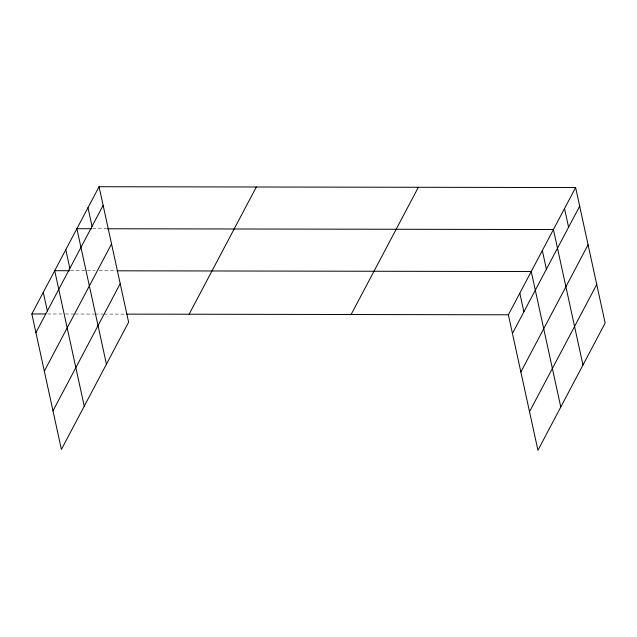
<?xml version="1.0" encoding="UTF-8"?>
<svg xmlns="http://www.w3.org/2000/svg" width="637" height="637" viewBox="0 0 637 637"><rect width="100%" height="100%" fill="white"/><g stroke="black" fill="none" stroke-linecap="round" stroke-linejoin="round"><path stroke-width="0.48" stroke-dasharray="3.19 2.39" d="M92.715 228.731L106.562 228.755M70.532 270.717L86.353 270.749M87.341 270.749L95.255 270.765M99.213 270.773L116.03 270.805M47.671 313.977L64.488 314.009M65.476 314.009L74.378 314.025M75.365 314.025L94.157 314.065M95.152 314.065L103.059 314.081M104.046 314.081L125.808 314.121"/><path stroke-width="0.96" d="M99.069 186.721L128.618 322.211L61.391 449.443L31.85 313.953L99.069 186.721L575.609 187.557L605.15 323.047L537.931 450.279L508.382 314.789L575.609 187.557M35.919 332.602L103.138 205.369M44.327 371.156L111.547 243.923M52.982 410.889L120.21 283.656M189.109 314.232L256.329 186.991M351.13 314.511L418.35 187.278M512.451 333.438L579.678 206.205M520.859 372L588.078 244.759M529.522 411.725L596.742 284.492M91.728 228.731L76.886 228.707L106.435 364.197M107.549 228.763L553.426 229.543L582.966 365.033M69.544 270.717L54.702 270.693L84.251 406.183M117.017 270.805L531.242 271.529L560.783 407.019M31.85 313.953L45.697 313.977M126.795 314.121L508.382 314.789M564.517 208.546L568.586 227.202M542.334 250.532L546.403 269.188M519.816 293.155L523.877 311.812M87.978 207.71L92.046 226.366M65.794 249.696L69.863 268.352M43.276 292.319L47.345 310.975"/></g></svg>
